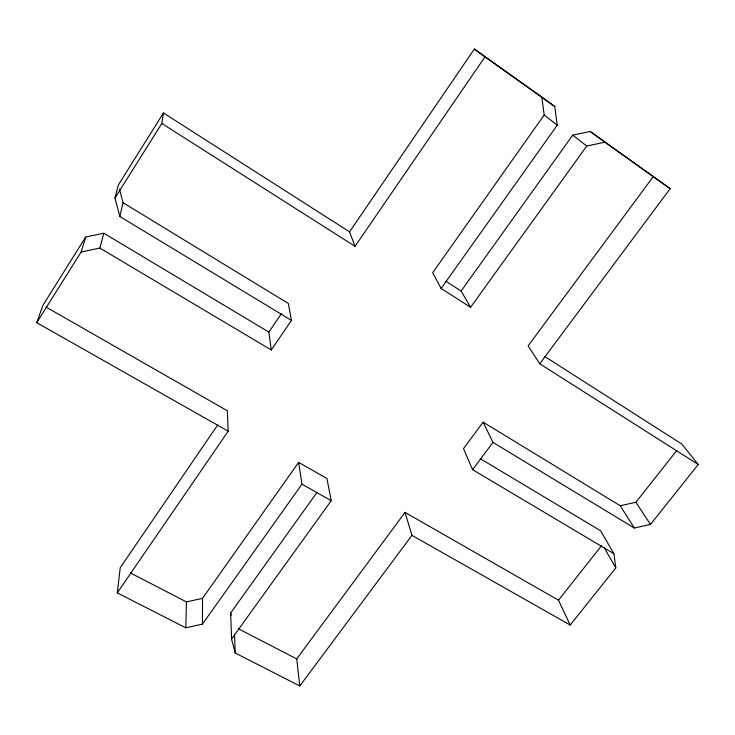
<?xml version="1.0" encoding="UTF-8"?>
<svg xmlns="http://www.w3.org/2000/svg" width="735" height="735" viewBox="0 0 735 735"><rect width="100%" height="100%" fill="white"/><g stroke="black" fill="none" stroke-linecap="round" stroke-linejoin="round"><path stroke-width="1.1" d="M217.689 424.968L120.237 567.705L117.278 592.86L185.817 627.828L202.447 624.125L202.52 598.354L298.621 462.398L326.928 478.503L331.237 500.691L231.553 639.064L235.246 653.038L299.797 685.966L411.958 535.346L405.031 512.405L296.719 658.918L299.797 685.966M185.817 627.828L186.442 601.919L130.426 572.969M117.278 592.86L228.19 431.197L36.75 322.683L81.107 252.031L99.886 248.09L271.252 349.97L291.455 320.396L119.842 216.476L114.972 198.073L161.81 123.471L163.446 112.979L349.548 231.837L355.033 246.317L484.981 56.898L474.351 49.034L349.548 231.837M119.842 216.476L123.021 202.704L119.456 189.106M114.972 198.073L118.353 184.926L163.446 112.979M99.886 248.09L103.791 233.225L268.863 332.082L271.252 349.97M81.107 252.031L85.71 237.01L103.791 233.225M36.75 322.683L42.924 305.291L85.71 237.01M268.863 332.082L281.431 313.615M474.351 49.034L541.75 96.983L544.185 114.972L432.658 272.758L441.119 288.469L470.565 307.294L586.75 146.035L604.914 142.222L670.164 188.647L539.756 363.752L698.25 464.511L650.475 524.413L634.333 528.006L492.955 442.406L483.125 422.175L463.491 448.635L472.577 469.665L613.918 553.694L615.792 567.889L570.213 625.044L411.958 535.346M202.447 624.125L301.956 484.181L298.621 462.398M441.119 288.469L557.231 125.18L554.769 106.557L541.75 96.983M231.553 639.064L230.661 612.99L316.969 492.422M470.565 307.294L461.13 291.032L572.721 135.139L590.223 131.482L670.164 188.647M653.397 176.428L528.125 345.891L539.756 363.752M472.577 469.665L492.955 442.406M570.213 625.044L558.49 600.183L601.735 545.453M483.125 422.175L620.23 505.744L635.858 502.281L676.898 450.344M186.442 601.919L202.52 598.354M238.269 628.71L296.719 658.918M301.956 484.181L331.237 500.691M45.892 306.991L227.372 410.791L228.19 431.197M405.031 512.405L558.49 600.183M480.139 458.603L600.568 530.725L613.918 553.694M123.021 202.704L288.331 303.463L291.455 320.396M161.81 123.471L355.033 246.317M544.562 356.383L681.85 444.069L698.25 464.511M445.943 281.285L461.13 291.032M484.981 56.898L554.769 106.557M590.223 131.482L604.914 142.222M572.721 135.139L586.75 146.035M544.185 114.972L557.231 125.18M635.858 502.281L650.475 524.413M620.23 505.744L634.333 528.006M604.115 547.474L615.792 567.889M230.661 612.99L231.213 615.085M234.529 634.323L235.246 653.038"/></g></svg>
